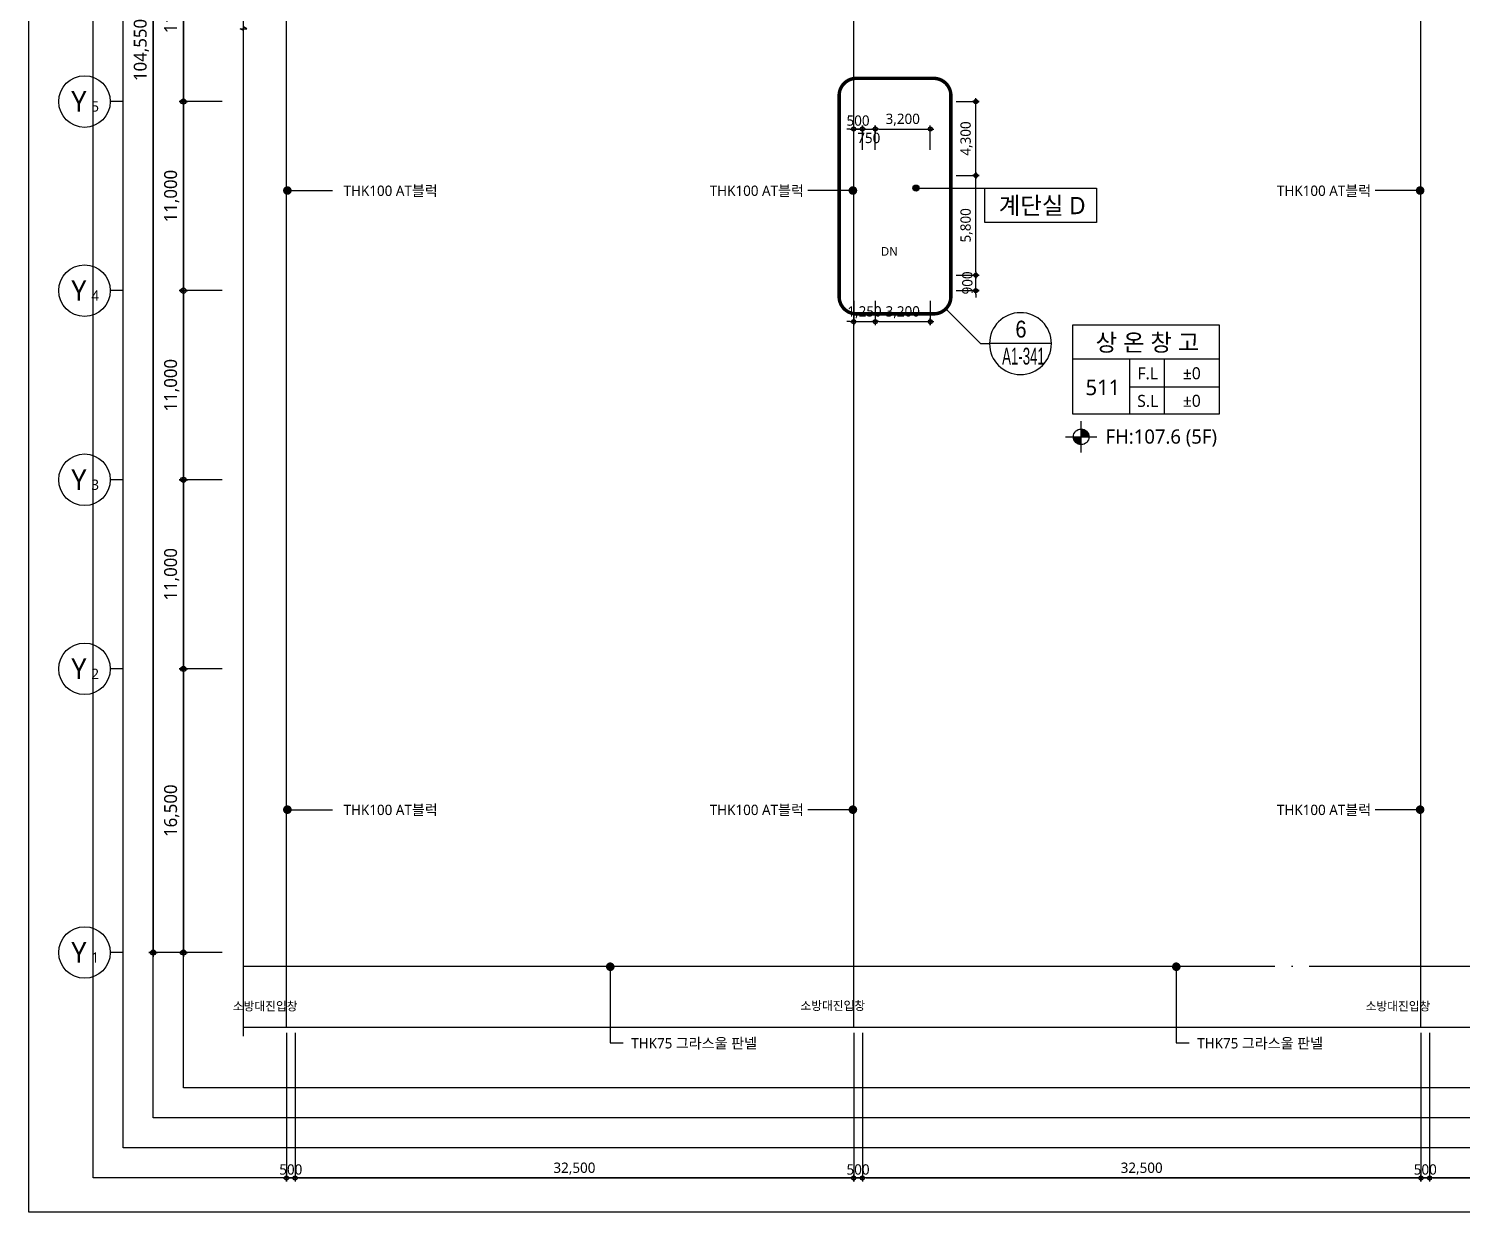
# Model space of a CAD drawing. Header units: millimetres. Extents: x 45782458 to 46215946, y 191740 to 1509539.
# Drawn here: x 46006272 to 46089677, y 335740 to 404590 of the extents above; entities that cross this region are included whole.
import ezdxf
from ezdxf.enums import TextEntityAlignment as Align

# ---------------------------------------------------------------- set-up
doc = ezdxf.new("R2010")
doc.units = ezdxf.units.MM
doc.header["$LTSCALE"] = 1000
doc.header["$MEASUREMENT"] = 0
doc.header["$PDSIZE"] = -10
doc.linetypes.add('CEN', pattern=[62, 60, -1, 0, -1])
doc.linetypes.add('SYM$0$DASHDOT', pattern=[1, 0.5, -0.25, 0, -0.25])
doc.layers.get('0').update_dxf_attribs({"linetype": 'CONTINUOUS'})
doc.layers.get('Defpoints').update_dxf_attribs({"color": 171, "linetype": 'CONTINUOUS'})
for name, color, linetype in [('Center(AR)', 30, 'CEN'), ('DIM', 7, 'CONTINUOUS'), ('LED', 7, 'CONTINUOUS'), ('NDIM', 7, 'CONTINUOUS'), ('SYM', 7, 'CONTINUOUS'), ('SYM(AXIS)', 7, 'CONTINUOUS'), ('SYMBOL', 7, 'CONTINUOUS'), ('TEXT(AXIS)', 2, 'CONTINUOUS'), ('TEXT(MIN)', 7, 'CONTINUOUS'), ('TEXT(실명)', 3, 'CONTINUOUS'), ('TEXT-기입', 6, 'CONTINUOUS'), ('TITLE', 7, 'CONTINUOUS'), ('구간정리', 6, 'CONTINUOUS'), ('구간정리-TEXT', 3, 'CONTINUOUS')]:
    doc.layers.add(name, color=color, linetype=linetype)
doc.styles.add('CGS', font='cgse', dxfattribs={"bigfont": 'cgs'})
doc.styles.add('SYM$0$ARIAL', font='arial.ttf')
doc.styles.add('SYM$0$돋움', font='', dxfattribs={"width": 0.9})
doc.styles.add('TE', font='malgun_0.ttf')
doc.styles.add('나눔바른고딕', font='NanumBarunGothic.ttf')
doc.styles.get('SYM$0$돋움').set_extended_font_data('Dotum')
doc.dimstyles.new('BA', dxfattribs={"dimscale": 500, "dimtxt": 3, "dimasz": 1, "dimexe": 1, "dimexo": 5, "dimgap": 0.9, "dimtad": 1, "dimdec": 0, "dimdsep": 46, "dimlunit": 6, "dimtxsty": 'TE', "dimblk": 'DDD', "dimcen": 2.5, "dimclrd": 256, "dimclre": 256, "dimclrt": 3, "dimazin": 2, "dimtfac": 1, "dimtdec": 0, "dimtix": 1, "dimtmove": 2, "dimatfit": 3, "dimldrblk": 'DDD', "dimfxl": 1, "dimtolj": 1, "dimtzin": 0, "dimarcsym": 2})
doc.dimstyles.new('NDIM 1200', dxfattribs={"dimscale": 500, "dimtxt": 3, "dimasz": 1, "dimexe": 2, "dimexo": 2, "dimgap": 1, "dimtad": 1, "dimdec": 0, "dimdsep": 46, "dimtxsty": 'CGS', "dimblk": 'DOT0', "dimcen": 1, "dimdle": 8, "dimclrd": 2, "dimclre": 2, "dimclrt": 2, "dimadec": 0, "dimazin": 0, "dimtfac": 1, "dimtdec": 0, "dimtix": 1, "dimtmove": 2, "dimatfit": 3, "dimldrblk": 'DOT0', "dimfxl": 1, "dimtolj": 1, "dimtzin": 0, "dimlwd": -1, "dimlwe": -1, "dimarcsym": 0})

# ---------------------------------------------------------------- blocks, each defined once
blk = doc.blocks.new('A$C2F20087E')
at = {"layer": 'SYM(AXIS)'}
blk.add_line((600, 0), (600, 300), dxfattribs=at)
blk.add_circle((600, 900), 600, dxfattribs=at)
blk = doc.blocks.new('DDD')
at = {"layer": 'DIM', "color": 0}
for p, q in [((-1, 0), (1, 0)), ((0, -1), (0, 1))]:
    blk.add_line(p, q, dxfattribs=at)
for radius in [0.6, 0.3]:
    blk.add_circle((0, 0), radius, dxfattribs=at)
blk = doc.blocks.new('*D407')
at = {"layer": 'Defpoints', "color": 0, "ltscale": 0.4, "transparency": 16777216}
for p in [(46018772, 367351), (46015272, 350851), (46018772, 350851)]:
    blk.add_point(p, dxfattribs=at)
at = {"layer": 'NDIM', "lineweight": -2, "ltscale": 0.4, "transparency": 16777216}
for p, q in [((46017522, 367351), (46015022, 367351)), ((46015272, 367101), (46015272, 351101)), ((46017522, 350851), (46015022, 350851))]:
    blk.add_line(p, q, dxfattribs=at)
at = {"layer": 'NDIM', "lineweight": -2, "ltscale": 0.4, "transparency": 16777216, "xscale": 250, "yscale": 250, "zscale": 250}
for p, rotation in [((46015272, 367351), 90), ((46015272, 350851), 270)]:
    blk.add_blockref('DDD', p, dxfattribs=dict(at, rotation=rotation))
at = {"layer": 'NDIM', "color": 3, "ltscale": 0.4, "transparency": 16777216, "insert": (46014595, 359101), "char_height": 750, "attachment_point": 5, "rotation": 90, "style": 'TE'}
blk.add_mtext('\\A1;16,500', dxfattribs=at)
blk = doc.blocks.new('*D408')
at = {"layer": 'Defpoints', "color": 0, "ltscale": 0.4, "transparency": 16777216}
for p in [(46018772, 378351), (46015272, 367351), (46018772, 367351)]:
    blk.add_point(p, dxfattribs=at)
at = {"layer": 'NDIM', "lineweight": -2, "ltscale": 0.4, "transparency": 16777216}
for p, q in [((46017522, 378351), (46015022, 378351)), ((46015272, 378101), (46015272, 367601)), ((46017522, 367351), (46015022, 367351))]:
    blk.add_line(p, q, dxfattribs=at)
at = {"layer": 'NDIM', "lineweight": -2, "ltscale": 0.4, "transparency": 16777216, "xscale": 250, "yscale": 250, "zscale": 250}
for p, rotation in [((46015272, 378351), 90), ((46015272, 367351), 270)]:
    blk.add_blockref('DDD', p, dxfattribs=dict(at, rotation=rotation))
at = {"layer": 'NDIM', "color": 3, "ltscale": 0.4, "transparency": 16777216, "insert": (46014595, 372851), "char_height": 750, "attachment_point": 5, "rotation": 90, "style": 'TE'}
blk.add_mtext('\\A1;11,000', dxfattribs=at)
blk = doc.blocks.new('*D409')
at = {"layer": 'Defpoints', "color": 0, "ltscale": 0.4, "transparency": 16777216}
for p in [(46018772, 389351), (46015272, 378351), (46018772, 378351)]:
    blk.add_point(p, dxfattribs=at)
at = {"layer": 'NDIM', "lineweight": -2, "ltscale": 0.4, "transparency": 16777216}
for p, q in [((46017522, 389351), (46015022, 389351)), ((46015272, 389101), (46015272, 378601)), ((46017522, 378351), (46015022, 378351))]:
    blk.add_line(p, q, dxfattribs=at)
at = {"layer": 'NDIM', "lineweight": -2, "ltscale": 0.4, "transparency": 16777216, "xscale": 250, "yscale": 250, "zscale": 250}
for p, rotation in [((46015272, 389351), 90), ((46015272, 378351), 270)]:
    blk.add_blockref('DDD', p, dxfattribs=dict(at, rotation=rotation))
at = {"layer": 'NDIM', "color": 3, "ltscale": 0.4, "transparency": 16777216, "insert": (46014595, 383851), "char_height": 750, "attachment_point": 5, "rotation": 90, "style": 'TE'}
blk.add_mtext('\\A1;11,000', dxfattribs=at)
blk = doc.blocks.new('*D410')
at = {"layer": 'Defpoints', "color": 0, "ltscale": 0.4, "transparency": 16777216}
for p in [(46018772, 400351), (46015272, 389351), (46018772, 389351)]:
    blk.add_point(p, dxfattribs=at)
at = {"layer": 'NDIM', "lineweight": -2, "ltscale": 0.4, "transparency": 16777216}
for p, q in [((46017522, 400351), (46015022, 400351)), ((46015272, 400101), (46015272, 389601)), ((46017522, 389351), (46015022, 389351))]:
    blk.add_line(p, q, dxfattribs=at)
at = {"layer": 'NDIM', "lineweight": -2, "ltscale": 0.4, "transparency": 16777216, "xscale": 250, "yscale": 250, "zscale": 250}
for p, rotation in [((46015272, 400351), 90), ((46015272, 389351), 270)]:
    blk.add_blockref('DDD', p, dxfattribs=dict(at, rotation=rotation))
at = {"layer": 'NDIM', "color": 3, "ltscale": 0.4, "transparency": 16777216, "insert": (46014595, 394851), "char_height": 750, "attachment_point": 5, "rotation": 90, "style": 'TE'}
blk.add_mtext('\\A1;11,000', dxfattribs=at)
blk = doc.blocks.new('*D411')
at = {"layer": 'Defpoints', "color": 0, "ltscale": 0.4, "transparency": 16777216}
for p in [(46018772, 411351), (46015272, 400351), (46018772, 400351)]:
    blk.add_point(p, dxfattribs=at)
at = {"layer": 'NDIM', "lineweight": -2, "ltscale": 0.4, "transparency": 16777216}
for p, q in [((46017522, 411351), (46015022, 411351)), ((46015272, 411101), (46015272, 400601)), ((46017522, 400351), (46015022, 400351))]:
    blk.add_line(p, q, dxfattribs=at)
at = {"layer": 'NDIM', "lineweight": -2, "ltscale": 0.4, "transparency": 16777216, "xscale": 250, "yscale": 250, "zscale": 250}
for p, rotation in [((46015272, 411351), 90), ((46015272, 400351), 270)]:
    blk.add_blockref('DDD', p, dxfattribs=dict(at, rotation=rotation))
at = {"layer": 'NDIM', "color": 3, "ltscale": 0.4, "transparency": 16777216, "insert": (46014595, 405851), "char_height": 750, "attachment_point": 5, "rotation": 90, "style": 'TE'}
blk.add_mtext('\\A1;11,000', dxfattribs=at)
blk = doc.blocks.new('*D415')
at = {"layer": 'Defpoints', "color": 0, "ltscale": 0.4, "transparency": 16777216}
for p in [(46018772, 455401), (46013522, 350851), (46018772, 350851)]:
    blk.add_point(p, dxfattribs=at)
at = {"layer": 'NDIM', "lineweight": -2, "ltscale": 0.4, "transparency": 16777216}
for p, q in [((46017522, 455401), (46013272, 455401)), ((46013522, 455151), (46013522, 351101)), ((46017522, 350851), (46013272, 350851))]:
    blk.add_line(p, q, dxfattribs=at)
at = {"layer": 'NDIM', "lineweight": -2, "ltscale": 0.4, "transparency": 16777216, "xscale": 250, "yscale": 250, "zscale": 250}
for p, rotation in [((46013522, 455401), 90), ((46013522, 350851), 270)]:
    blk.add_blockref('DDD', p, dxfattribs=dict(at, rotation=rotation))
at = {"layer": 'NDIM', "color": 3, "ltscale": 0.4, "transparency": 16777216, "insert": (46012828, 403351), "char_height": 750, "attachment_point": 5, "rotation": 90, "style": 'TE'}
blk.add_mtext('\\A1;104,550', dxfattribs=at)
blk = doc.blocks.new('A$C51E23882')
at = {"layer": 'TITLE'}
blk.add_lwpolyline([(8500, 0), (0, 0), (0, 5200), (8500, 5200)], close=True, dxfattribs=at)
for points in [[(8500, 3200), (0, 3200)], [(3300, 3200), (3300, 0)], [(5300, 3200), (5300, 0)], [(3300, 1600), (8500, 1600)]]:
    blk.add_lwpolyline(points, dxfattribs=at)
at = {"layer": 'TITLE', "style": '나눔바른고딕'}
for s, p in [('F.L', (4352, 2378)), ('S.L', (4352, 778))]:
    blk.add_text(s, height=700, dxfattribs=at).set_placement(p, align=Align.MIDDLE)
blk = doc.blocks.new('A$C31C7260E')
at = {"layer": 'TITLE'}
for points in [[(0, 0), (0, 4000), (13000, 4000), (13000, 0)], [(13000, 0), (0, 0)]]:
    blk.add_lwpolyline(points, dxfattribs=at)
blk = doc.blocks.new('level')
at = {"layer": 'SYMBOL'}
for p, q in [((0, 4320), (0, -4320)), ((-4320, 0), (4320, 0))]:
    blk.add_line(p, q, dxfattribs=at)
blk.add_circle((0, 0), 2160, dxfattribs=at)
for points in [[(-2160, 0), (0, 2160), (-2127, 381), (-376, 2126)], [(-2127, 381), (-376, 2126), (-2030, 748), (-738, 2029)], [(-2030, 748), (-738, 2029), (-1859, 1104), (-1089, 1863)], [(-1859, 1104), (-1089, 1863), (-1659, 1388), (-1386, 1658)], [(0, -2160), (2160, 0), (381, -2127), (2126, -376)], [(381, -2127), (2126, -376), (748, -2030), (2029, -738)], [(748, -2030), (2029, -738), (1104, -1859), (1863, -1089)], [(1104, -1859), (1863, -1089), (1388, -1659), (1658, -1386)]]:
    blk.add_solid(points, dxfattribs=at)
at = {"layer": 'SYMBOL', "linetype": 'Continuous'}
for points in [[(0, 2160), (-2160, 0), (0, 0)], [(2160, 0), (0, 0), (0, -2160)]]:
    blk.add_solid(points, dxfattribs=at)
blk = doc.blocks.new('*D904')
at = {"layer": 'Defpoints', "color": 0, "ltscale": 0.4, "transparency": 16777216}
for p in [(46021772, 346490), (46054272, 346490), (46054272, 337740)]:
    blk.add_point(p, dxfattribs=at)
at = {"layer": 'NDIM', "lineweight": -2, "ltscale": 0.4, "transparency": 16777216}
for p, q in [((46021772, 346190), (46021772, 337540)), ((46054272, 346190), (46054272, 337540)), ((46021972, 337740), (46054072, 337740))]:
    blk.add_line(p, q, dxfattribs=at)
at = {"layer": 'NDIM', "lineweight": -2, "ltscale": 0.4, "transparency": 16777216, "xscale": 200, "yscale": 200, "zscale": 200, "rotation": 180}
blk.add_blockref('DDD', (46021772, 337740), dxfattribs=at)
at = {"layer": 'NDIM', "lineweight": -2, "ltscale": 0.4, "transparency": 16777216, "xscale": 200, "yscale": 200, "zscale": 200}
blk.add_blockref('DDD', (46054272, 337740), dxfattribs=at)
at = {"layer": 'NDIM', "color": 3, "ltscale": 0.4, "transparency": 16777216, "insert": (46038022, 338280), "char_height": 600, "attachment_point": 5, "style": 'TE'}
blk.add_mtext('\\A1;32,500', dxfattribs=at)
blk = doc.blocks.new('*D905')
at = {"layer": 'Defpoints', "color": 0, "ltscale": 0.4, "transparency": 16777216}
for p in [(46021272, 346490), (46021772, 346490), (46021772, 337740)]:
    blk.add_point(p, dxfattribs=at)
at = {"layer": 'NDIM', "lineweight": -2, "ltscale": 0.4, "transparency": 16777216}
for p, q in [((46021272, 346190), (46021272, 337540)), ((46021772, 346190), (46021772, 337540)), ((46021072, 337740), (46020872, 337740)), ((46021272, 337740), (46021772, 337740)), ((46021972, 337740), (46022172, 337740))]:
    blk.add_line(p, q, dxfattribs=at)
at = {"layer": 'NDIM', "lineweight": -2, "ltscale": 0.4, "transparency": 16777216, "xscale": 200, "yscale": 200, "zscale": 200}
blk.add_blockref('DDD', (46021272, 337740), dxfattribs=at)
at = {"layer": 'NDIM', "lineweight": -2, "ltscale": 0.4, "transparency": 16777216, "xscale": 200, "yscale": 200, "zscale": 200, "rotation": 180}
blk.add_blockref('DDD', (46021772, 337740), dxfattribs=at)
at = {"layer": 'NDIM', "color": 3, "ltscale": 0.4, "transparency": 16777216, "insert": (46021522, 338230), "char_height": 600, "attachment_point": 5, "style": 'TE'}
blk.add_mtext('\\A1;500', dxfattribs=at)
blk = doc.blocks.new('*D906')
at = {"layer": 'Defpoints', "color": 0, "ltscale": 0.4, "transparency": 16777216}
for p in [(46054772, 346490), (46087272, 346490), (46087272, 337740)]:
    blk.add_point(p, dxfattribs=at)
at = {"layer": 'NDIM', "lineweight": -2, "ltscale": 0.4, "transparency": 16777216}
for p, q in [((46054772, 346190), (46054772, 337540)), ((46087272, 346190), (46087272, 337540)), ((46054972, 337740), (46087072, 337740))]:
    blk.add_line(p, q, dxfattribs=at)
at = {"layer": 'NDIM', "lineweight": -2, "ltscale": 0.4, "transparency": 16777216, "xscale": 200, "yscale": 200, "zscale": 200, "rotation": 180}
blk.add_blockref('DDD', (46054772, 337740), dxfattribs=at)
at = {"layer": 'NDIM', "lineweight": -2, "ltscale": 0.4, "transparency": 16777216, "xscale": 200, "yscale": 200, "zscale": 200}
blk.add_blockref('DDD', (46087272, 337740), dxfattribs=at)
at = {"layer": 'NDIM', "color": 3, "ltscale": 0.4, "transparency": 16777216, "insert": (46071022, 338280), "char_height": 600, "attachment_point": 5, "style": 'TE'}
blk.add_mtext('\\A1;32,500', dxfattribs=at)
blk = doc.blocks.new('*D907')
at = {"layer": 'Defpoints', "color": 0, "ltscale": 0.4, "transparency": 16777216}
for p in [(46054272, 346490), (46054772, 346490), (46054772, 337740)]:
    blk.add_point(p, dxfattribs=at)
at = {"layer": 'NDIM', "lineweight": -2, "ltscale": 0.4, "transparency": 16777216}
for p, q in [((46054272, 346190), (46054272, 337540)), ((46054772, 346190), (46054772, 337540)), ((46054072, 337740), (46053872, 337740)), ((46054272, 337740), (46054772, 337740)), ((46054972, 337740), (46055172, 337740))]:
    blk.add_line(p, q, dxfattribs=at)
at = {"layer": 'NDIM', "lineweight": -2, "ltscale": 0.4, "transparency": 16777216, "xscale": 200, "yscale": 200, "zscale": 200}
blk.add_blockref('DDD', (46054272, 337740), dxfattribs=at)
at = {"layer": 'NDIM', "lineweight": -2, "ltscale": 0.4, "transparency": 16777216, "xscale": 200, "yscale": 200, "zscale": 200, "rotation": 180}
blk.add_blockref('DDD', (46054772, 337740), dxfattribs=at)
at = {"layer": 'NDIM', "color": 3, "ltscale": 0.4, "transparency": 16777216, "insert": (46054522, 338230), "char_height": 600, "attachment_point": 5, "style": 'TE'}
blk.add_mtext('\\A1;500', dxfattribs=at)
blk = doc.blocks.new('*D908')
at = {"layer": 'Defpoints', "color": 0, "ltscale": 0.4, "transparency": 16777216}
for p in [(46054272, 389051), (46055522, 389051), (46055522, 387551)]:
    blk.add_point(p, dxfattribs=at)
at = {"layer": 'NDIM', "lineweight": -2, "ltscale": 0.4, "transparency": 16777216}
for p, q in [((46054272, 388751), (46054272, 387351)), ((46055522, 388751), (46055522, 387351)), ((46054072, 387551), (46053872, 387551)), ((46054272, 387551), (46055522, 387551)), ((46055722, 387551), (46055922, 387551))]:
    blk.add_line(p, q, dxfattribs=at)
at = {"layer": 'NDIM', "lineweight": -2, "ltscale": 0.4, "transparency": 16777216, "xscale": 200, "yscale": 200, "zscale": 200}
blk.add_blockref('DDD', (46054272, 387551), dxfattribs=at)
at = {"layer": 'NDIM', "lineweight": -2, "ltscale": 0.4, "transparency": 16777216, "xscale": 200, "yscale": 200, "zscale": 200, "rotation": 180}
blk.add_blockref('DDD', (46055522, 387551), dxfattribs=at)
at = {"layer": 'NDIM', "color": 3, "ltscale": 0.4, "transparency": 16777216, "insert": (46054897, 388093), "char_height": 600, "attachment_point": 5, "style": 'TE'}
blk.add_mtext('\\A1;1,250', dxfattribs=at)
blk = doc.blocks.new('*D909')
at = {"layer": 'Defpoints', "color": 0, "ltscale": 0.4, "transparency": 16777216}
for p in [(46055522, 389051), (46058722, 389051), (46058722, 387551)]:
    blk.add_point(p, dxfattribs=at)
at = {"layer": 'NDIM', "lineweight": -2, "ltscale": 0.4, "transparency": 16777216}
for p, q in [((46055522, 388751), (46055522, 387351)), ((46058722, 388751), (46058722, 387351)), ((46055722, 387551), (46058522, 387551))]:
    blk.add_line(p, q, dxfattribs=at)
at = {"layer": 'NDIM', "lineweight": -2, "ltscale": 0.4, "transparency": 16777216, "xscale": 200, "yscale": 200, "zscale": 200, "rotation": 180}
blk.add_blockref('DDD', (46055522, 387551), dxfattribs=at)
at = {"layer": 'NDIM', "lineweight": -2, "ltscale": 0.4, "transparency": 16777216, "xscale": 200, "yscale": 200, "zscale": 200}
blk.add_blockref('DDD', (46058722, 387551), dxfattribs=at)
at = {"layer": 'NDIM', "color": 3, "ltscale": 0.4, "transparency": 16777216, "insert": (46057122, 388092), "char_height": 600, "attachment_point": 5, "style": 'TE'}
blk.add_mtext('\\A1;3,200', dxfattribs=at)
blk = doc.blocks.new('*D910')
at = {"layer": 'Defpoints', "color": 0, "ltscale": 0.4, "transparency": 16777216}
for p in [(46054772, 398751), (46054272, 397251), (46054772, 397251)]:
    blk.add_point(p, dxfattribs=at)
at = {"layer": 'NDIM', "lineweight": -2, "ltscale": 0.4, "transparency": 16777216}
for p, q in [((46054072, 398751), (46053872, 398751)), ((46054272, 397551), (46054272, 398951)), ((46054272, 398751), (46054772, 398751)), ((46054772, 397551), (46054772, 398951)), ((46054972, 398751), (46055172, 398751))]:
    blk.add_line(p, q, dxfattribs=at)
at = {"layer": 'NDIM', "lineweight": -2, "ltscale": 0.4, "transparency": 16777216, "xscale": 200, "yscale": 200, "zscale": 200}
blk.add_blockref('DDD', (46054272, 398751), dxfattribs=at)
at = {"layer": 'NDIM', "lineweight": -2, "ltscale": 0.4, "transparency": 16777216, "xscale": 200, "yscale": 200, "zscale": 200, "rotation": 180}
blk.add_blockref('DDD', (46054772, 398751), dxfattribs=at)
at = {"layer": 'NDIM', "color": 3, "ltscale": 0.4, "transparency": 16777216, "insert": (46054522, 399241), "char_height": 600, "attachment_point": 5, "style": 'TE'}
blk.add_mtext('\\A1;500', dxfattribs=at)
blk = doc.blocks.new('*D911')
at = {"layer": 'Defpoints', "color": 0, "ltscale": 0.4, "transparency": 16777216}
for p in [(46058722, 398751), (46055522, 397251), (46058722, 397251)]:
    blk.add_point(p, dxfattribs=at)
at = {"layer": 'NDIM', "lineweight": -2, "ltscale": 0.4, "transparency": 16777216}
for p, q in [((46055522, 397551), (46055522, 398951)), ((46055722, 398751), (46058522, 398751)), ((46058722, 397551), (46058722, 398951))]:
    blk.add_line(p, q, dxfattribs=at)
at = {"layer": 'NDIM', "lineweight": -2, "ltscale": 0.4, "transparency": 16777216, "xscale": 200, "yscale": 200, "zscale": 200, "rotation": 180}
blk.add_blockref('DDD', (46055522, 398751), dxfattribs=at)
at = {"layer": 'NDIM', "lineweight": -2, "ltscale": 0.4, "transparency": 16777216, "xscale": 200, "yscale": 200, "zscale": 200}
blk.add_blockref('DDD', (46058722, 398751), dxfattribs=at)
at = {"layer": 'NDIM', "color": 3, "ltscale": 0.4, "transparency": 16777216, "insert": (46057122, 399292), "char_height": 600, "attachment_point": 5, "style": 'TE'}
blk.add_mtext('\\A1;3,200', dxfattribs=at)
blk = doc.blocks.new('*D912')
at = {"layer": 'Defpoints', "color": 0, "ltscale": 0.4, "transparency": 16777216}
for p in [(46055522, 398751), (46054772, 397251), (46055522, 397251)]:
    blk.add_point(p, dxfattribs=at)
at = {"layer": 'NDIM', "lineweight": -2, "ltscale": 0.4, "transparency": 16777216}
for p, q in [((46054572, 398751), (46054372, 398751)), ((46054772, 397551), (46054772, 398951)), ((46054772, 398751), (46055522, 398751)), ((46055522, 397551), (46055522, 398951)), ((46055722, 398751), (46055922, 398751))]:
    blk.add_line(p, q, dxfattribs=at)
at = {"layer": 'NDIM', "lineweight": -2, "ltscale": 0.4, "transparency": 16777216, "xscale": 200, "yscale": 200, "zscale": 200}
blk.add_blockref('DDD', (46054772, 398751), dxfattribs=at)
at = {"layer": 'NDIM', "lineweight": -2, "ltscale": 0.4, "transparency": 16777216, "xscale": 200, "yscale": 200, "zscale": 200, "rotation": 180}
blk.add_blockref('DDD', (46055522, 398751), dxfattribs=at)
at = {"layer": 'NDIM', "color": 3, "ltscale": 0.4, "transparency": 16777216, "insert": (46055147, 398230), "char_height": 600, "attachment_point": 5, "style": 'TE'}
blk.add_mtext('\\A1;750', dxfattribs=at)
blk = doc.blocks.new('*D913')
at = {"layer": 'Defpoints', "color": 0, "ltscale": 0.4, "transparency": 16777216}
for p in [(46059922, 396051), (46061372, 396051), (46059922, 390251)]:
    blk.add_point(p, dxfattribs=at)
at = {"layer": 'NDIM', "lineweight": -2, "ltscale": 0.4, "transparency": 16777216}
for p, q in [((46060222, 396051), (46061572, 396051)), ((46061372, 390451), (46061372, 395851)), ((46060222, 390251), (46061572, 390251))]:
    blk.add_line(p, q, dxfattribs=at)
at = {"layer": 'NDIM', "lineweight": -2, "ltscale": 0.4, "transparency": 16777216, "xscale": 200, "yscale": 200, "zscale": 200}
for p, rotation in [((46061372, 396051), 90), ((46061372, 390251), 270)]:
    blk.add_blockref('DDD', p, dxfattribs=dict(at, rotation=rotation))
at = {"layer": 'NDIM', "color": 3, "ltscale": 0.4, "transparency": 16777216, "insert": (46060832, 393151), "char_height": 600, "attachment_point": 5, "rotation": 90, "style": 'TE'}
blk.add_mtext('\\A1;5,800', dxfattribs=at)
blk = doc.blocks.new('*D914')
at = {"layer": 'Defpoints', "color": 0, "ltscale": 0.4, "transparency": 16777216}
for p in [(46059922, 390251), (46061372, 390251), (46059922, 389351)]:
    blk.add_point(p, dxfattribs=at)
at = {"layer": 'NDIM', "lineweight": -2, "ltscale": 0.4, "transparency": 16777216}
for p, q in [((46061372, 390451), (46061372, 390651)), ((46060222, 390251), (46061572, 390251)), ((46061372, 389351), (46061372, 390251)), ((46060222, 389351), (46061572, 389351)), ((46061372, 389151), (46061372, 388951))]:
    blk.add_line(p, q, dxfattribs=at)
at = {"layer": 'NDIM', "lineweight": -2, "ltscale": 0.4, "transparency": 16777216, "xscale": 200, "yscale": 200, "zscale": 200}
for p, rotation in [((46061372, 390251), 270), ((46061372, 389351), 90)]:
    blk.add_blockref('DDD', p, dxfattribs=dict(at, rotation=rotation))
at = {"layer": 'NDIM', "color": 3, "ltscale": 0.4, "transparency": 16777216, "insert": (46060882, 389801), "char_height": 600, "attachment_point": 5, "rotation": 90, "style": 'TE'}
blk.add_mtext('\\A1;900', dxfattribs=at)
blk = doc.blocks.new('*D915')
at = {"layer": 'Defpoints', "color": 0, "ltscale": 0.4, "transparency": 16777216}
for p in [(46059922, 400351), (46061372, 400351), (46059922, 396051)]:
    blk.add_point(p, dxfattribs=at)
at = {"layer": 'NDIM', "lineweight": -2, "ltscale": 0.4, "transparency": 16777216}
for p, q in [((46060222, 400351), (46061572, 400351)), ((46061372, 396251), (46061372, 400151)), ((46060222, 396051), (46061572, 396051))]:
    blk.add_line(p, q, dxfattribs=at)
at = {"layer": 'NDIM', "lineweight": -2, "ltscale": 0.4, "transparency": 16777216, "xscale": 200, "yscale": 200, "zscale": 200}
for p, rotation in [((46061372, 400351), 90), ((46061372, 396051), 270)]:
    blk.add_blockref('DDD', p, dxfattribs=dict(at, rotation=rotation))
at = {"layer": 'NDIM', "color": 3, "ltscale": 0.4, "transparency": 16777216, "insert": (46060832, 398201), "char_height": 600, "attachment_point": 5, "rotation": 90, "style": 'TE'}
blk.add_mtext('\\A1;4,300', dxfattribs=at)
blk = doc.blocks.new('*D916')
at = {"layer": 'Defpoints', "color": 0, "ltscale": 0.4, "transparency": 16777216}
for p in [(46087772, 346490), (46121322, 346490), (46121322, 337740)]:
    blk.add_point(p, dxfattribs=at)
at = {"layer": 'NDIM', "lineweight": -2, "ltscale": 0.4, "transparency": 16777216}
for p, q in [((46087772, 346190), (46087772, 337540)), ((46121322, 346190), (46121322, 337540)), ((46087972, 337740), (46121122, 337740))]:
    blk.add_line(p, q, dxfattribs=at)
at = {"layer": 'NDIM', "lineweight": -2, "ltscale": 0.4, "transparency": 16777216, "xscale": 200, "yscale": 200, "zscale": 200, "rotation": 180}
blk.add_blockref('DDD', (46087772, 337740), dxfattribs=at)
at = {"layer": 'NDIM', "lineweight": -2, "ltscale": 0.4, "transparency": 16777216, "xscale": 200, "yscale": 200, "zscale": 200}
blk.add_blockref('DDD', (46121322, 337740), dxfattribs=at)
at = {"layer": 'NDIM', "color": 3, "ltscale": 0.4, "transparency": 16777216, "insert": (46104547, 338280), "char_height": 600, "attachment_point": 5, "style": 'TE'}
blk.add_mtext('\\A1;33,550', dxfattribs=at)
blk = doc.blocks.new('*D917')
at = {"layer": 'Defpoints', "color": 0, "ltscale": 0.4, "transparency": 16777216}
for p in [(46087272, 346490), (46087772, 346490), (46087772, 337740)]:
    blk.add_point(p, dxfattribs=at)
at = {"layer": 'NDIM', "lineweight": -2, "ltscale": 0.4, "transparency": 16777216}
for p, q in [((46087272, 346190), (46087272, 337540)), ((46087772, 346190), (46087772, 337540)), ((46087072, 337740), (46086872, 337740)), ((46087272, 337740), (46087772, 337740)), ((46087972, 337740), (46088172, 337740))]:
    blk.add_line(p, q, dxfattribs=at)
at = {"layer": 'NDIM', "lineweight": -2, "ltscale": 0.4, "transparency": 16777216, "xscale": 200, "yscale": 200, "zscale": 200}
blk.add_blockref('DDD', (46087272, 337740), dxfattribs=at)
at = {"layer": 'NDIM', "lineweight": -2, "ltscale": 0.4, "transparency": 16777216, "xscale": 200, "yscale": 200, "zscale": 200, "rotation": 180}
blk.add_blockref('DDD', (46087772, 337740), dxfattribs=at)
at = {"layer": 'NDIM', "color": 3, "ltscale": 0.4, "transparency": 16777216, "insert": (46087522, 338230), "char_height": 600, "attachment_point": 5, "style": 'TE'}
blk.add_mtext('\\A1;500', dxfattribs=at)
blk = doc.blocks.new('DOT0')
blk.add_line((-3, 0), (3, 0))
at = {"color": 6}
blk.add_circle((0, 0), 0.75, dxfattribs=at)
blk = doc.blocks.new('SYM$0$det-tar-wi')
at = {"layer": '구간정리', "ltscale": 0.2}
blk.add_line((0, 0), (11, 0), dxfattribs=at)
blk.add_circle((5.5, 0), 5.5, dxfattribs=at)
at = {"layer": '구간정리-TEXT', "color": 3, "style": 'SYM$0$ARIAL'}
blk.add_attdef('2', text='', height=3, dxfattribs=at).set_placement((5.5, 2.58), align=Align.MIDDLE_CENTER)
at = {"layer": '구간정리-TEXT', "color": 3, "style": 'SYM$0$ARIAL', "width": 0.6}
blk.add_attdef('A1.00', text='', height=3, dxfattribs=at).set_placement((5.57, -2.22), align=Align.MIDDLE_CENTER)

msp = doc.modelspace()

# ---------------------------------------------------------------- hatches: boundary and pattern name
at = {"layer": 'LED'}
h = msp.add_hatch(color=256, dxfattribs=at)
h.dxf.hatch_style = 1
edge = h.paths.add_edge_path()
edge.add_arc((46057897.3, 395316.3), 180, 180, 540, ccw=False)

# ---------------------------------------------------------------- linework, layer by layer
at = {"ltscale": 10000}
msp.add_lwpolyline([(46057897.3, 395316.3), (46061897.3, 395316.3)], dxfattribs=at)
at = {"layer": 'Center(AR)'}
for p, q in [((46021272.3, 346490.2), (46021272.3, 429888.8)), ((46054272.3, 346490.2), (46054272.3, 429888.8)), ((46087272.3, 346490.2), (46087272.3, 429888.8)), ((46018772.3, 350063.8), (46121822.3, 350063.8))]:
    msp.add_line(p, q, dxfattribs=at)
at = {"layer": 'Defpoints'}
for points in [[(46182972.3, 335740.2), (46006272.3, 335740.2), (46006272.3, 473440.2), (46182972.3, 473440.2)], [(46180972.3, 337740.2), (46010022.3, 337740.2), (46010022.3, 471440.2), (46180972.3, 471440.2)], [(46179222.3, 339490.2), (46011772.3, 339490.2), (46011772.3, 469690.2), (46179222.3, 469690.2)], [(46177472.3, 341240.2), (46013522.3, 341240.2), (46013522.3, 467940.2), (46177472.3, 467940.2)], [(46175722.3, 342990.2), (46015272.3, 342990.2), (46015272.3, 466190.2), (46175722.3, 466190.2)], [(46172222.3, 346490.2), (46018772.3, 346490.2), (46018772.3, 462690.2), (46172222.3, 462690.2)], [(46143042.2, 346490.2), (46018772.3, 346490.2), (46018772.3, 462690.2), (46143042.2, 462690.2)]]:
    msp.add_lwpolyline(points, close=True, dxfattribs=at)
at = {"layer": 'LED', "ltscale": 10000}
for p, q in [((46040107.8, 345589.7), (46040861.8, 345589.7)), ((46073036.1, 345589.7), (46073790.2, 345589.7))]:
    msp.add_line(p, q, dxfattribs=at)
at = {"layer": 'LED'}
msp.add_circle((46057897.3, 395316.3), 180, dxfattribs=at)
at = {"layer": 'SYM', "color": 8}
msp.add_lwpolyline([(46018772.3, 345990.2), (46018772.4, 404490.2), (46018572.3, 404590.2), (46018972.3, 404590.2), (46018772.3, 404690.2), (46018772.3, 463190.2)], dxfattribs=at)
at = {"layer": '구간정리', "linetype": 'SYM$0$DASHDOT', "ltscale": 2, "const_width": 200}
msp.add_lwpolyline([(46054422.3, 388001.3), (46058922.3, 388001.3, 0.4142136), (46059922.3, 389001.3), (46059922.3, 400701.3, 0.4142136), (46058922.3, 401701.3), (46054422.3, 401701.3, 0.4142136), (46053422.3, 400701.3), (46053422.3, 389001.3, 0.4142136)], format="xyb", close=True, dxfattribs=at)
at = {"layer": '구간정리', "ltscale": 0.2}
msp.add_lwpolyline([(46059629.4, 388294.2), (46061654.3, 386269.3), (46062172.3, 386269.3)], dxfattribs=at)

# ---------------------------------------------------------------- block references
at = {"xscale": 2.500000000000049, "yscale": 2.500000000000049, "zscale": 2.500000000000049, "rotation": 90}
for p in [(46011772.3, 398851.3), (46011772.3, 387851.3), (46011772.3, 376851.3), (46011772.3, 365851.3), (46011772.3, 349351.3)]:
    msp.add_blockref('A$C2F20087E', p, dxfattribs=at)
at = {"xscale": 0.5, "yscale": 0.5, "zscale": 0.5}
msp.add_blockref('A$C31C7260E', (46061897.3, 393316.3), dxfattribs=at)
msp.add_blockref('A$C51E23882', (46067022.3, 382158.1))
at = {"layer": 'SYMBOL', "xscale": 0.210048437524453, "yscale": 0.210048437524453, "zscale": 0.210048437524453, "rotation": 90}
msp.add_blockref('level', (46067501.6, 380849.5), dxfattribs=at)
at = {"layer": '구간정리'}
ref = msp.add_blockref('SYM$0$det-tar-wi', (46065772.3, 386269.3), dxfattribs=dict(at, xscale=-327.2727272727273, yscale=327.2727272727273, zscale=327.2727272727273))
ref.add_attrib('A1.00', 'A1-341', dxfattribs={"layer": '구간정리-TEXT', "color": 3, "height": 981.82, "style": 'SYM$0$돋움', "width": 0.6}).set_placement((46064146.9, 385541.7), align=Align.MIDDLE_CENTER)
ref.add_attrib('2', '6', dxfattribs={"layer": '구간정리-TEXT', "color": 3, "height": 981.8, "style": 'SYM$0$돋움', "width": 0.9}).set_placement((46063999.9, 387114.8), align=Align.MIDDLE_CENTER)

# ---------------------------------------------------------------- texts
at = {"layer": 'SYMBOL', "style": '나눔바른고딕'}
msp.add_text('FH:107.6 (5F)', height=825, dxfattribs=at).set_placement((46068919.5, 380451.4))
at = {"layer": 'TEXT(AXIS)', "style": '나눔바른고딕'}
for s, height, p in [('Y', 1200, (46009193.2, 400361.3)), ('5', 600, (46010141.3, 400061.4)), ('Y', 1200, (46009193.2, 389361.3)), ('4', 600, (46010141.3, 389061.4)), ('Y', 1200, (46009193.2, 378361.3)), ('3', 600, (46010141.3, 378061.4)), ('Y', 1200, (46009193.2, 367361.3)), ('2', 600, (46010141.3, 367061.4)), ('Y', 1200, (46009193.2, 350861.3)), ('1', 600, (46010141.3, 350561.4))]:
    msp.add_text(s, height=height, dxfattribs=at).set_placement(p, align=Align.MIDDLE)
at = {"layer": 'TEXT(MIN)', "style": '나눔바른고딕'}
for s, p in [('THK100 AT블럭', (46030071.5, 395163)), ('THK100 AT블럭', (46051374.1, 395163)), ('THK100 AT블럭', (46084374.1, 395163)), ('THK100 AT블럭', (46030071.5, 359149.2)), ('THK100 AT블럭', (46051374.1, 359149.2)), ('THK100 AT블럭', (46084374.1, 359149.2)), ('THK75 그라스울 판넬', (46048643, 345572.3)), ('THK75 그라스울 판넬', (46081571.4, 345572.3))]:
    msp.add_text(s, height=600, dxfattribs=at).set_placement(p, align=Align.MIDDLE_RIGHT)
msp.add_text('DN', height=500, dxfattribs=at).set_placement((46056344.3, 391635.9), align=Align.MIDDLE_CENTER)
for p in [(46018149.2, 347729, 0), (46051168.5, 347755.3, 0), (46084052.5, 347729.1, 0)]:
    msp.add_text('소방대진입창', height=500, dxfattribs=at).set_placement(p, align=Align.MIDDLE_LEFT)
at = {"layer": 'TEXT(실명)', "style": '나눔바른고딕'}
for s, p in [('계단실 D', (46065235, 394310.5)), ('상 온 창 고', (46071360, 386352.3))]:
    msp.add_text(s, height=1000, dxfattribs=at).set_placement(p, align=Align.MIDDLE)
at = {"layer": 'TEXT-기입', "style": '나눔바른고딕'}
for s, height, p in [('±0', 700, (46073938.4, 384546)), ('511', 900, (46068763.6, 383716.4)), ('±0', 700, (46073938.4, 382946))]:
    msp.add_text(s, height=height, dxfattribs=at).set_placement(p, align=Align.MIDDLE)

# ---------------------------------------------------------------- dimensions: what is measured, and where the dimension line sits
at = {"layer": 'NDIM', "ltscale": 0.4}
dim = msp.add_linear_dim(base=(46013522.3, 350851.3), p1=(46018772.3, 455401.3), p2=(46018772.3, 350851.3), angle=270, dimstyle='BA', override={"dimscale": 250}, dxfattribs=at)
dim.commit()
dim.dimension.update_dxf_attribs({"geometry": '*D415', "text_midpoint": (46012828.2, 403351.3), "dimtype": 160})
for base, p1, p2, angle, override, picture, middle in [((46015272.3, 400351.3), (46018772.3, 411351.3), (46018772.3, 400351.3), 270, {"dimscale": 250}, '*D411', (46014594.9, 405851.3)), ((46015272.3, 389351.3), (46018772.3, 400351.3), (46018772.3, 389351.3), 270, {"dimscale": 250}, '*D410', (46014594.9, 394851.3)), ((46061372.3, 400351.3), (46059922.3, 396051.3), (46059922.3, 400351.3), 90, {"dimscale": 200, "dimexo": 1.5}, '*D915', (46060832, 398201.3)), ((46061372.3, 396051.3), (46059922.3, 390251.3), (46059922.3, 396051.3), 90, {"dimscale": 200, "dimexo": 1.5}, '*D913', (46060832, 393151.3)), ((46061372.3, 390251.3), (46059922.3, 389351.3), (46059922.3, 390251.3), 90, {"dimscale": 200, "dimexo": 1.5}, '*D914', (46060882.3, 389801.3)), ((46015272.3, 378351.3), (46018772.3, 389351.3), (46018772.3, 378351.3), 270, {"dimscale": 250}, '*D409', (46014594.9, 383851.3)), ((46015272.3, 367351.3), (46018772.3, 378351.3), (46018772.3, 367351.3), 270, {"dimscale": 250}, '*D408', (46014594.9, 372851.3)), ((46015272.3, 350851.3), (46018772.3, 367351.3), (46018772.3, 350851.3), 270, {"dimscale": 250}, '*D407', (46014594.9, 359101.3))]:
    dim = msp.add_linear_dim(base=base, p1=p1, p2=p2, angle=angle, dimstyle='BA', override=override, dxfattribs=at)
    dim.commit()
    dim.dimension.update_dxf_attribs({"geometry": picture, "text_midpoint": middle})
for base, p1, p2, picture, middle in [((46054772.3, 398751.3), (46054272.3, 397251.3), (46054772.3, 397251.3), '*D910', (46054522.3, 399241.3)), ((46058722.3, 398751.3), (46055522.3, 397251.3), (46058722.3, 397251.3), '*D911', (46057122.3, 399291.7)), ((46055522.3, 387551.3), (46054272.3, 389051.3), (46055522.3, 389051.3), '*D908', (46054897.3, 388093.3)), ((46058722.3, 387551.3), (46055522.3, 389051.3), (46058722.3, 389051.3), '*D909', (46057122.3, 388091.7)), ((46021772.3, 337740.2), (46021272.3, 346490.2), (46021772.3, 346490.2), '*D905', (46021522.3, 338230.1)), ((46054272.3, 337740.2), (46021772.3, 346490.2), (46054272.3, 346490.2), '*D904', (46038022.3, 338280.5)), ((46054772.3, 337740.2), (46054272.3, 346490.2), (46054772.3, 346490.2), '*D907', (46054522.3, 338230.1)), ((46087272.3, 337740.2), (46054772.3, 346490.2), (46087272.3, 346490.2), '*D906', (46071022.3, 338280.5)), ((46087772.3, 337740.2), (46087272.3, 346490.2), (46087772.3, 346490.2), '*D917', (46087522.3, 338230.1)), ((46121322.3, 337740.2), (46087772.3, 346490.2), (46121322.3, 346490.2), '*D916', (46104547.3, 338280.5))]:
    dim = msp.add_linear_dim(base=base, p1=p1, p2=p2, dimstyle='BA', override={"dimscale": 200, "dimexo": 1.5}, dxfattribs=at)
    dim.commit()
    dim.dimension.update_dxf_attribs({"geometry": picture, "text_midpoint": middle})
dim = msp.add_linear_dim(base=(46055522.3, 398751.3), p1=(46054772.3, 397251.3), p2=(46055522.3, 397251.3), dimstyle='BA', override={"dimscale": 200, "dimexo": 1.5}, dxfattribs=at)
dim.commit()
dim.dimension.update_dxf_attribs({"geometry": '*D912', "text_midpoint": (46055147.3, 398229.9), "dimtype": 160})

# ---------------------------------------------------------------- leaders
at = {"layer": 'LED', "ltscale": 10000}
for points in [[(46021322.3, 395175.2), (46023947.9, 395175.2)], [(46054222.3, 395175.2), (46051596.7, 395175.2)], [(46087222.3, 395175.2), (46084596.7, 395175.2)], [(46021322.3, 359161.4), (46023947.9, 359161.4)], [(46054222.3, 359161.4), (46051596.7, 359161.4)], [(46087222.3, 359161.4), (46084596.7, 359161.4)], [(46040107.8, 350026.3), (46040107.8, 345589.7)], [(46073036.1, 350026.3), (46073036.1, 345589.7)]]:
    msp.add_leader(points, dimstyle='NDIM 1200', override={"dimasz": 1, "dimtad": 0, "dimclrd": 256, "dimldrblk": 'Dot'}, dxfattribs=at)

doc.saveas('drawing.dxf')
